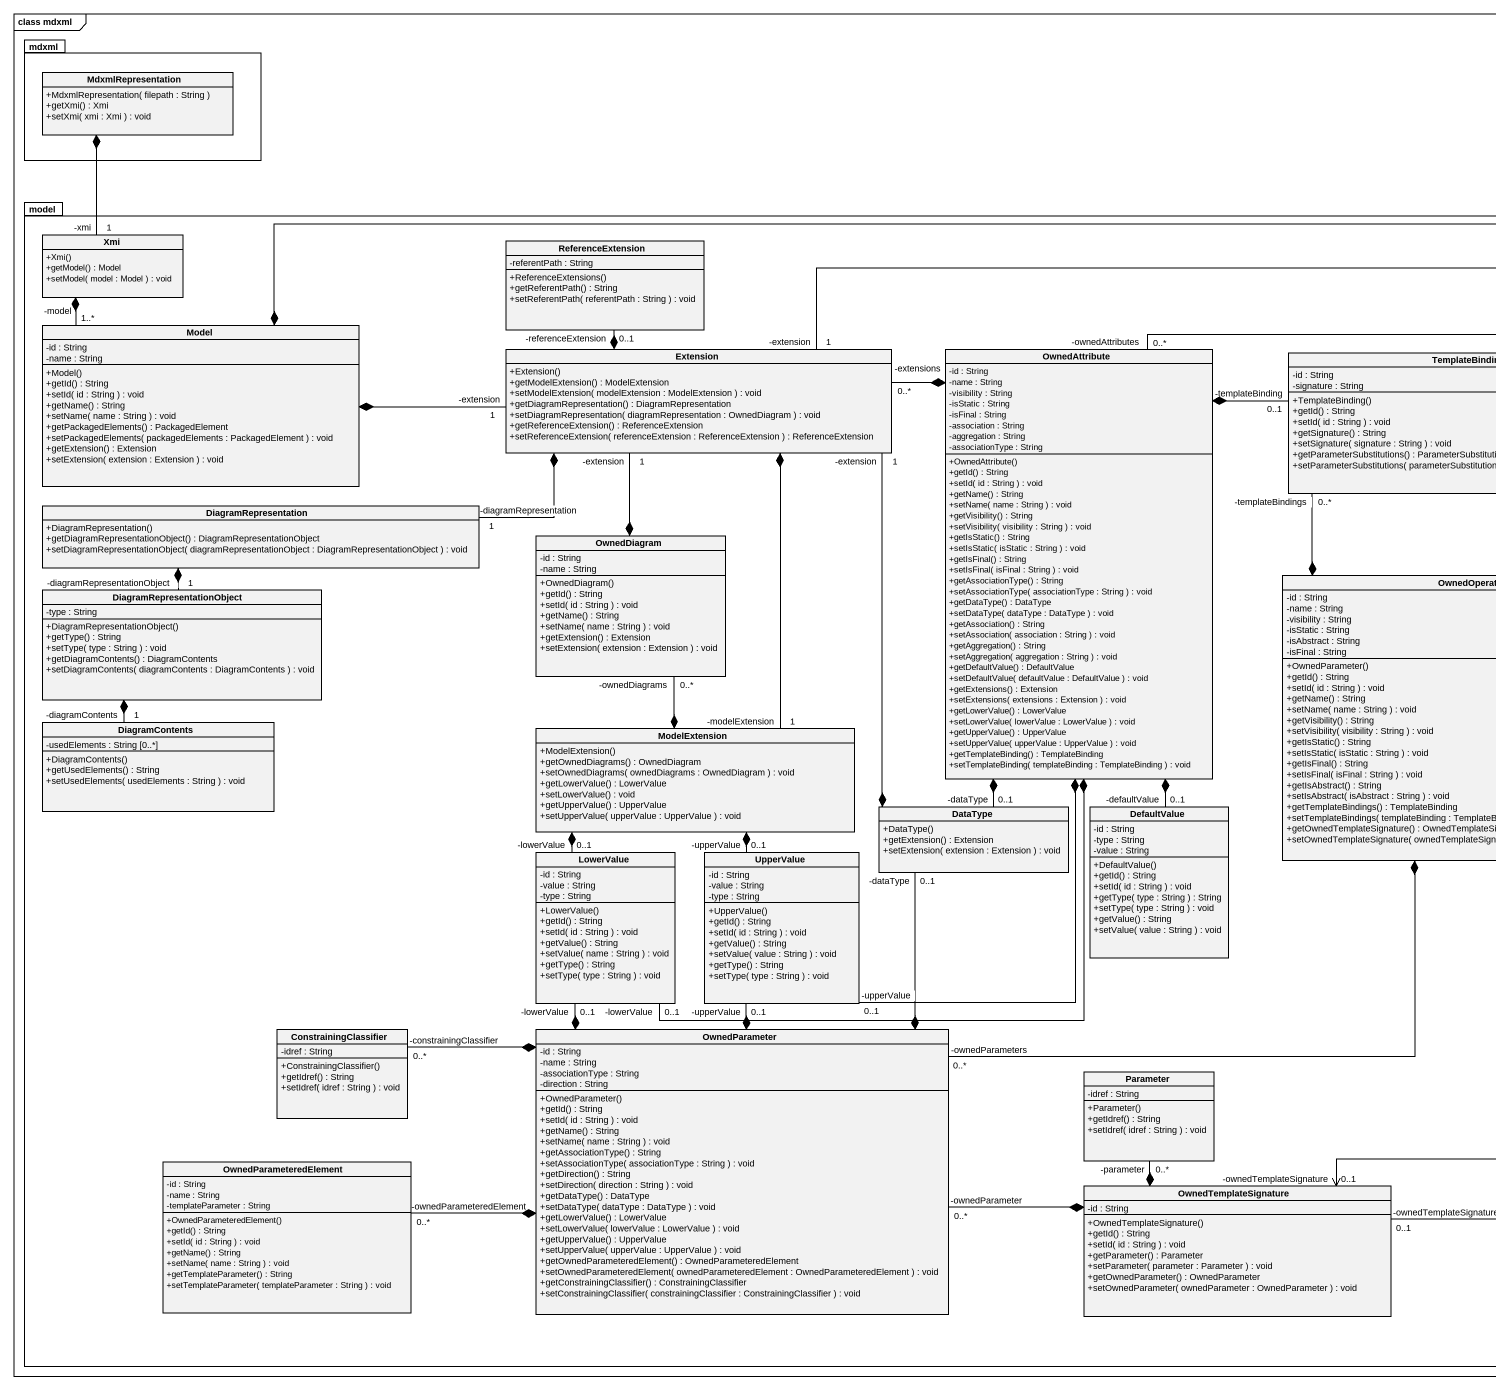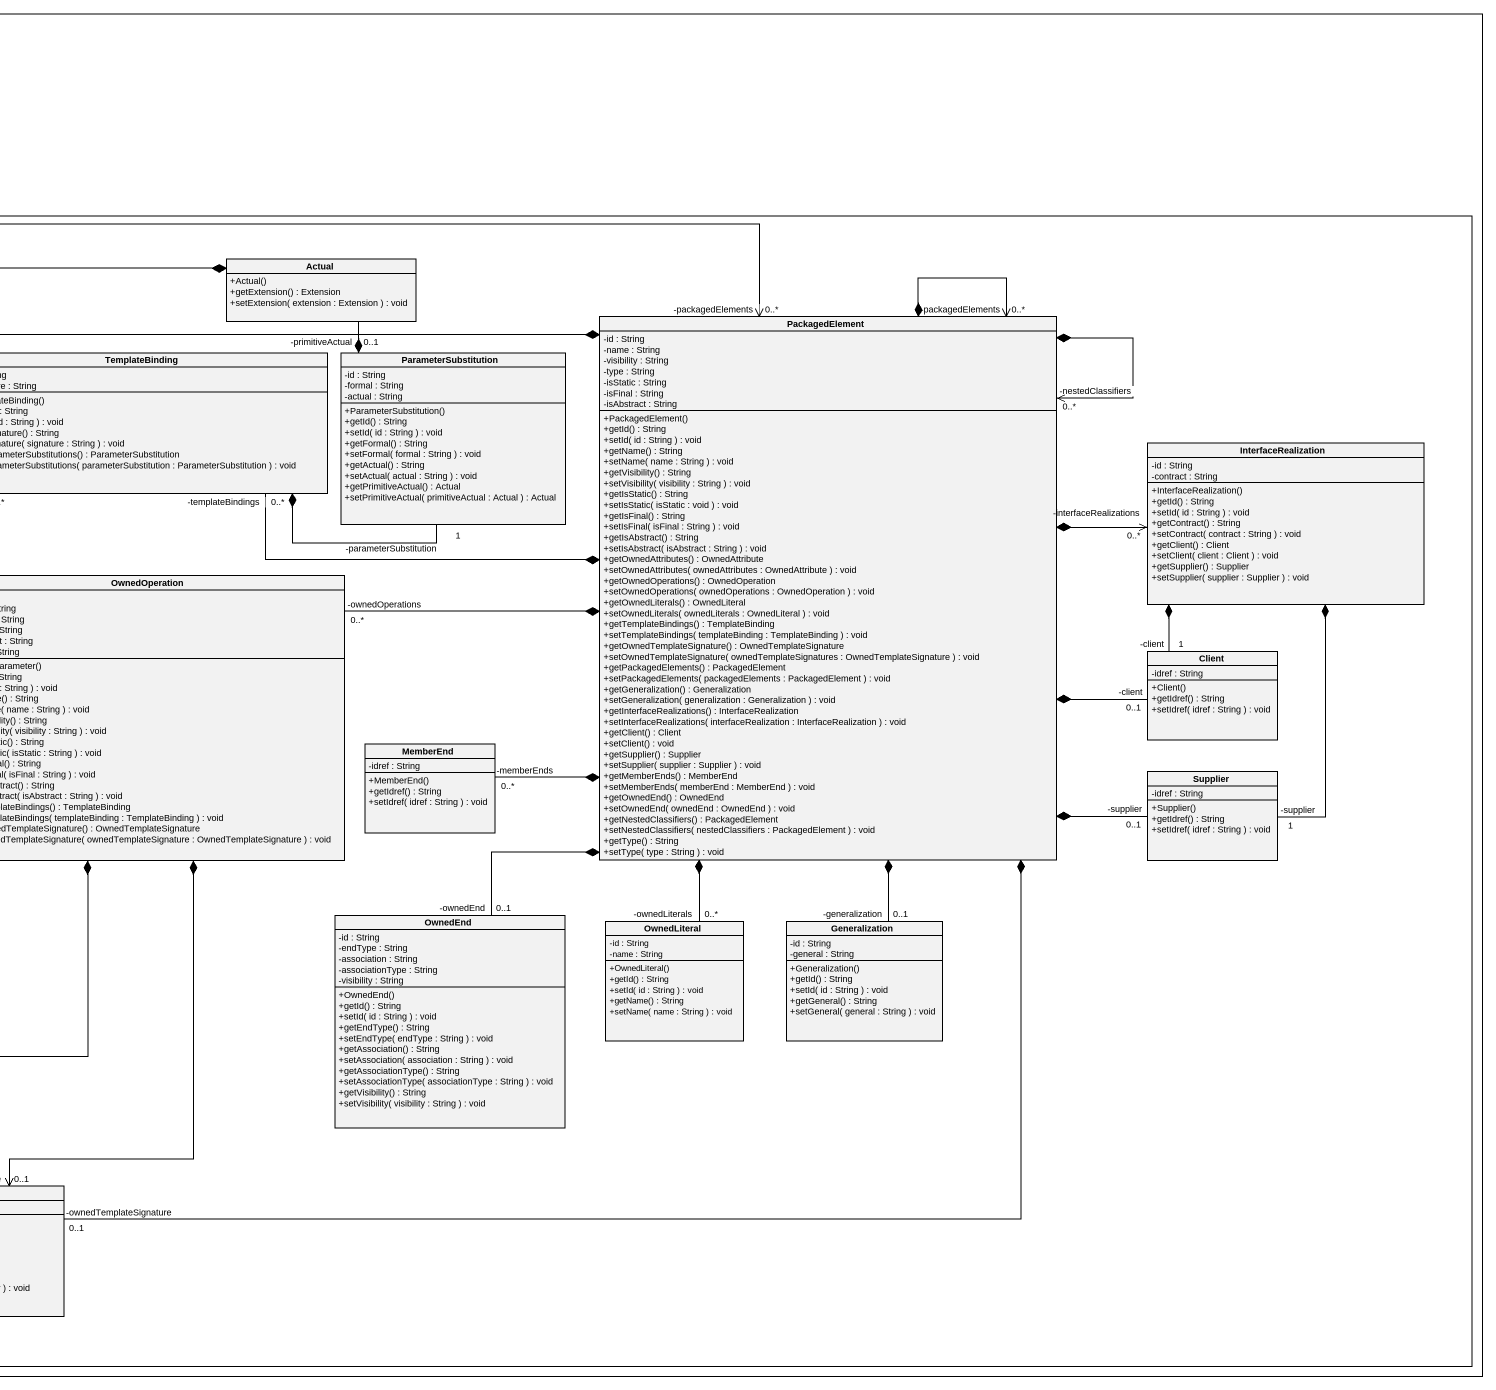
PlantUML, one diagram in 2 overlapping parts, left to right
@startuml
mainframe class mdxml
hide circle
hide empty members
skinparam classAttributeIconSize 0
package mdxml {
  class MdxmlRepresentation {
    +MdxmlRepresentation( filepath : String )
    +getXmi() : Xmi
    +setXmi( xmi : Xmi ) : void
  }
}
package model {
  class Xmi {
    +Xmi()
    +getModel() : Model
    +setModel( model : Model ) : void
  }
  class ReferenceExtension {
    -referentPath : String
    +ReferenceExtensions()
    +getReferentPath() : String
    +setReferentPath( referentPath : String ) : void
  }
  class Actual {
    +Actual()
    +getExtension() : Extension
    +setExtension( extension : Extension ) : void
  }
  class Model {
    -id : String
    -name : String
    +Model()
    +getId() : String
    +setId( id : String ) : void
    +getName() : String
    +setName( name : String ) : void
    +getPackagedElements() : PackagedElement
    +setPackagedElements( packagedElements : PackagedElement ) : void
    +getExtension() : Extension
    +setExtension( extension : Extension ) : void
  }
  class Extension {
    +Extension()
    +getModelExtension() : ModelExtension
    +setModelExtension( modelExtension : ModelExtension ) : void
    +getDiagramRepresentation() : DiagramRepresentation
    +setDiagramRepresentation( diagramRepresentation : OwnedDiagram ) : void
    +getReferenceExtension() : ReferenceExtension
    +setReferenceExtension( referenceExtension : ReferenceExtension ) : ReferenceExtension
  }
  class OwnedAttribute {
    -id : String
    -name : String
    -visibility : String
    -isStatic : String
    -isFinal : String
    -association : String
    -aggregation : String
    -associationType : String
    +OwnedAttribute()
    +getId() : String
    +setId( id : String ) : void
    +getName() : String
    +setName( name : String ) : void
    +getVisibility() : String
    +setVisibility( visibility : String ) : void
    +getIsStatic() : String
    +setIsStatic( isStatic : String ) : void
    +getIsFinal() : String
    +setIsFinal( isFinal : String ) : void
    +getAssociationType() : String
    +setAssociationType( associationType : String ) : void
    +getDataType() : DataType
    +setDataType( dataType : DataType ) : void
    +getAssociation() : String
    +setAssociation( association : String ) : void
    +getAggregation() : String
    +setAggregation( aggregation : String ) : void
    +getDefaultValue() : DefaultValue
    +setDefaultValue( defaultValue : DefaultValue ) : void
    +getExtensions() : Extension
    +setExtensions( extensions : Extension ) : void
    +getLowerValue() : LowerValue
    +setLowerValue( lowerValue : LowerValue ) : void
    +getUpperValue() : UpperValue
    +setUpperValue( upperValue : UpperValue ) : void
    +getTemplateBinding() : TemplateBinding
    +setTemplateBinding( templateBinding : TemplateBinding ) : void
  }
  class TemplateBinding {
    -id : String
    -signature : String
    +TemplateBinding()
    +getId() : String
    +setId( id : String ) : void
    +getSignature() : String
    +setSignature( signature : String ) : void
    +getParameterSubstitutions() : ParameterSubstitution
    +setParameterSubstitutions( parameterSubstitution : ParameterSubstitution ) : void
  }
  class ParameterSubstitution {
    -id : String
    -formal : String
    -actual : String
    +ParameterSubstitution()
    +getId() : String
    +setId( id : String ) : void
    +getFormal() : String
    +setFormal( formal : String ) : void
    +getActual() : String
    +setActual( actual : String ) : void
    +getPrimitiveActual() : Actual
    +setPrimitiveActual( primitiveActual : Actual ) : Actual
  }
  class PackagedElement {
    -id : String
    -name : String
    -visibility : String
    -type : String
    -isStatic : String
    -isFinal : String
    -isAbstract : String
    +PackagedElement()
    +getId() : String
    +setId( id : String ) : void
    +getName() : String
    +setName( name : String ) : void
    +getVisibility() : String
    +setVisibility( visibility : String ) : void
    +getIsStatic() : String
    +setIsStatic( isStatic : void ) : void
    +getIsFinal() : String
    +setIsFinal( isFinal : String ) : void
    +getIsAbstract() : String
    +setIsAbstract( isAbstract : String ) : void
    +getOwnedAttributes() : OwnedAttribute
    +setOwnedAttributes( ownedAttributes : OwnedAttribute ) : void
    +getOwnedOperations() : OwnedOperation
    +setOwnedOperations( ownedOperations : OwnedOperation ) : void
    +getOwnedLiterals() : OwnedLiteral
    +setOwnedLiterals( ownedLiterals : OwnedLiteral ) : void
    +getTemplateBindings() : TemplateBinding
    +setTemplateBindings( templateBinding : TemplateBinding ) : void
    +getOwnedTemplateSignature() : OwnedTemplateSignature
    +setOwnedTemplateSignature( ownedTemplateSignatures : OwnedTemplateSignature ) : void
    +getPackagedElements() : PackagedElement
    +setPackagedElements( packagedElements : PackagedElement ) : void
    +getGeneralization() : Generalization
    +setGeneralization( generalization : Generalization ) : void
    +getInterfaceRealizations() : InterfaceRealization
    +setInterfaceRealizations( interfaceRealization : InterfaceRealization ) : void
    +getClient() : Client
    +setClient() : void
    +getSupplier() : Supplier
    +setSupplier( supplier : Supplier ) : void
    +getMemberEnds() : MemberEnd
    +setMemberEnds( memberEnd : MemberEnd ) : void
    +getOwnedEnd() : OwnedEnd
    +setOwnedEnd( ownedEnd : OwnedEnd ) : void
    +getNestedClassifiers() : PackagedElement
    +setNestedClassifiers( nestedClassifiers : PackagedElement ) : void
    +getType() : String
    +setType( type : String ) : void
  }
  class InterfaceRealization {
    -id : String
    -contract : String
    +InterfaceRealization()
    +getId() : String
    +setId( id : String ) : void
    +getContract() : String
    +setContract( contract : String ) : void
    +getClient() : Client
    +setClient( client : Client ) : void
    +getSupplier() : Supplier
    +setSupplier( supplier : Supplier ) : void
  }
  class DiagramRepresentation {
    +DiagramRepresentation()
    +getDiagramRepresentationObject() : DiagramRepresentationObject
    +setDiagramRepresentationObject( diagramRepresentationObject : DiagramRepresentationObject ) : void
  }
  class OwnedDiagram {
    -id : String
    -name : String
    +OwnedDiagram()
    +getId() : String
    +setId( id : String ) : void
    +getName() : String
    +setName( name : String ) : void
    +getExtension() : Extension
    +setExtension( extension : Extension ) : void
  }
  class OwnedOperation {
    -id : String
    -name : String
    -visibility : String
    -isStatic : String
    -isAbstract : String
    -isFinal : String
    +OwnedParameter()
    +getId() : String
    +setId( id : String ) : void
    +getName() : String
    +setName( name : String ) : void
    +getVisibility() : String
    +setVisibility( visibility : String ) : void
    +getIsStatic() : String
    +setIsStatic( isStatic : String ) : void
    +getIsFinal() : String
    +setIsFinal( isFinal : String ) : void
    +getIsAbstract() : String
    +setIsAbstract( isAbstract : String ) : void
    +getTemplateBindings() : TemplateBinding
    +setTemplateBindings( templateBinding : TemplateBinding ) : void
    +getOwnedTemplateSignature() : OwnedTemplateSignature
    +setOwnedTemplateSignature( ownedTemplateSignature : OwnedTemplateSignature ) : void
  }
  class DiagramRepresentationObject {
    -type : String
    +DiagramRepresentationObject()
    +getType() : String
    +setType( type : String ) : void
    +getDiagramContents() : DiagramContents
    +setDiagramContents( diagramContents : DiagramContents ) : void
  }
  class Client {
    -idref : String
    +Client()
    +getIdref() : String
    +setIdref( idref : String ) : void
  }
  class DiagramContents {
    -usedElements : String [0..*]
    +DiagramContents()
    +getUsedElements() : String
    +setUsedElements( usedElements : String ) : void
  }
  class ModelExtension {
    +ModelExtension()
    +getOwnedDiagrams() : OwnedDiagram
    +setOwnedDiagrams( ownedDiagrams : OwnedDiagram ) : void
    +getLowerValue() : LowerValue
    +setLowerValue() : void
    +getUpperValue() : UpperValue
    +setUpperValue( upperValue : UpperValue ) : void
  }
  class MemberEnd {
    -idref : String
    +MemberEnd()
    +getIdref() : String
    +setIdref( idref : String ) : void
  }
  class Supplier {
    -idref : String
    +Supplier()
    +getIdref() : String
    +setIdref( idref : String ) : void
  }
  class DataType {
    +DataType()
    +getExtension() : Extension
    +setExtension( extension : Extension ) : void
  }
  class DefaultValue {
    -id : String
    -type : String
    -value : String
    +DefaultValue()
    +getId() : String
    +setId( id : String ) : void
    +getType( type : String ) : String
    +setType( type : String ) : void
    +getValue() : String
    +setValue( value : String ) : void
  }
  class LowerValue {
    -id : String
    -value : String
    -type : String
    +LowerValue()
    +getId() : String
    +setId( id : String ) : void
    +getValue() : String
    +setValue( name : String ) : void
    +getType() : String
    +setType( type : String ) : void
  }
  class UpperValue {
    -id : String
    -value : String
    -type : String
    +UpperValue()
    +getId() : String
    +setId( id : String ) : void
    +getValue() : String
    +setValue( value : String ) : void
    +getType() : String
    +setType( type : String ) : void
  }
  class OwnedEnd {
    -id : String
    -endType : String
    -association : String
    -associationType : String
    -visibility : String
    +OwnedEnd()
    +getId() : String
    +setId( id : String ) : void
    +getEndType() : String
    +setEndType( endType : String ) : void
    +getAssociation() : String
    +setAssociation( association : String ) : void
    +getAssociationType() : String
    +setAssociationType( associationType : String ) : void
    +getVisibility() : String
    +setVisibility( visibility : String ) : void
  }
  class OwnedLiteral {
    -id : String
    -name : String
    +OwnedLiteral()
    +getId() : String
    +setId( id : String ) : void
    +getName() : String
    +setName( name : String ) : void
  }
  class Generalization {
    -id : String
    -general : String
    +Generalization()
    +getId() : String
    +setId( id : String ) : void
    +getGeneral() : String
    +setGeneral( general : String ) : void
  }
  class ConstrainingClassifier {
    -idref : String
    +ConstrainingClassifier()
    +getIdref() : String
    +setIdref( idref : String ) : void
  }
  class OwnedParameter {
    -id : String
    -name : String
    -associationType : String
    -direction : String
    +OwnedParameter()
    +getId() : String
    +setId( id : String ) : void
    +getName() : String
    +setName( name : String ) : void
    +getAssociationType() : String
    +setAssociationType( associationType : String ) : void
    +getDirection() : String
    +setDirection( direction : String ) : void
    +getDataType() : DataType
    +setDataType( dataType : DataType ) : void
    +getLowerValue() : LowerValue
    +setLowerValue( lowerValue : LowerValue ) : void
    +getUpperValue() : UpperValue
    +setUpperValue( upperValue : UpperValue ) : void
    +getOwnedParameteredElement() : OwnedParameteredElement
    +setOwnedParameteredElement( ownedParameteredElement : OwnedParameteredElement ) : void
    +getConstrainingClassifier() : ConstrainingClassifier
    +setConstrainingClassifier( constrainingClassifier : ConstrainingClassifier ) : void
  }
  class Parameter {
    -idref : String
    +Parameter()
    +getIdref() : String
    +setIdref( idref : String ) : void
  }
  class OwnedParameteredElement {
    -id : String
    -name : String
    -templateParameter : String
    +OwnedParameteredElement()
    +getId() : String
    +setId( id : String ) : void
    +getName() : String
    +setName( name : String ) : void
    +getTemplateParameter() : String
    +setTemplateParameter( templateParameter : String ) : void
  }
  class OwnedTemplateSignature {
    -id : String
    +OwnedTemplateSignature()
    +getId() : String
    +setId( id : String ) : void
    +getParameter() : Parameter
    +setParameter( parameter : Parameter ) : void
    +getOwnedParameter() : OwnedParameter
    +setOwnedParameter( ownedParameter : OwnedParameter ) : void
  }
}
MdxmlRepresentation *-- "-xmi\n1" Xmi
Xmi *-- "1..*\n-model" Model
Actual *-left- "1\n-extension" Extension
Model *-right- "-extension\n1" Extension
Model *-right-> "-packagedElements\n0..*" PackagedElement
Extension *-up- "0..1\n-referenceExtension" ReferenceExtension
Extension *-left- "-diagramRepresentation\n1" DiagramRepresentation
Extension *-- "1\n-modelExtension" ModelExtension
OwnedAttribute *-left- "0..*\n-extensions" Extension
OwnedAttribute *-right- "-templateBinding\n0..1" TemplateBinding
OwnedAttribute *-- "0..1\n-dataType" DataType
OwnedAttribute *-- "0..1\n-defaultValue" DefaultValue
OwnedAttribute *-- "0..1\n-lowerValue" LowerValue
OwnedAttribute *-- "0..1\n-upperValue" UpperValue
TemplateBinding *-right- "-parameterSubstitution\n1" ParameterSubstitution
ParameterSubstitution *-up- "-primitiveActual\n0..1" Actual
PackagedElement *-left- "-ownedAttributes\n0..*" OwnedAttribute
PackagedElement *-left- "-templateBindings\n0..*" TemplateBinding
PackagedElement *--> "-packagedElements\n0..*" PackagedElement
PackagedElement *--> "-nestedClassifiers\n0..*" PackagedElement
PackagedElement *-right-> "-interfaceRealizations\n0..*" InterfaceRealization
PackagedElement *-left- "-ownedOperations\n0..*" OwnedOperation
PackagedElement *-right- "0..1\n-client" Client
PackagedElement *-left- "-memberEnds\n0..*" MemberEnd
PackagedElement *-right- "-supplier\n0..1" Supplier
PackagedElement *-- "-ownedEnd\n0..1" OwnedEnd
PackagedElement *-- "-ownedLiterals\n0..*" OwnedLiteral
PackagedElement *-- "0..1\n-generalization" Generalization
PackagedElement *-- "0..1\n-ownedTemplateSignature" OwnedTemplateSignature
InterfaceRealization *-- "-client\n1" Client
InterfaceRealization *-- "1\n-supplier" Supplier
DiagramRepresentation *-- "-diagramRepresentationObject\n1" DiagramRepresentationObject
OwnedDiagram *-up- "-extension\n1" Extension
OwnedOperation *-up- "0..*\n-templateBindings" TemplateBinding
OwnedOperation *-- "0..*\n-ownedParameters" OwnedParameter
OwnedOperation *--> "-ownedTemplateSignature\n0..1" OwnedTemplateSignature
DiagramRepresentationObject *-- "1\n-diagramContents" DiagramContents
ModelExtension *-up- "-ownedDiagrams\n0..*" OwnedDiagram
ModelExtension *-- "0..1\n-lowerValue" LowerValue
ModelExtension *-- "-upperValue\n0..1" UpperValue
DataType *-up- "1\n-extension" Extension
OwnedParameter *-up- "0..1\n-dataType" DataType
OwnedParameter *-up- "-lowerValue\n0..1" LowerValue
OwnedParameter *-up- "0..1\n-upperValue" UpperValue
OwnedParameter *-left- "-constrainingClassifier\n0..*" ConstrainingClassifier
OwnedParameter *-left- "0..*\n-ownedParameteredElement" OwnedParameteredElement
OwnedTemplateSignature *-left- "-ownedParameter\n0..*" OwnedParameter
OwnedTemplateSignature *-up- "-parameter\n0..*" Parameter
@enduml
